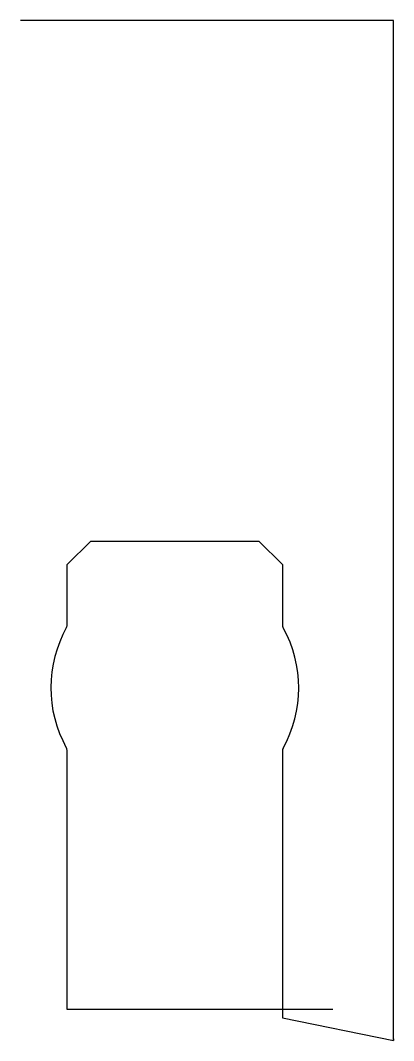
# Model space of a CAD drawing. Header units: metres. Extents: x 0 to 228, y 0 to 624.
import ezdxf

# ---------------------------------------------------------------- set-up
doc = ezdxf.new("R2010")
doc.units = ezdxf.units.M

msp = doc.modelspace()

# ---------------------------------------------------------------- linework, layer by layer
at = {"layer": 'TOOL_0'}
for p, q in [((0.999, 623.888), (-0.001, 623.888)), ((228.006, 623.888), (0.999, 623.888)), ((228.006, 0.999), (228.006, 623.888)), ((28.583, 291.061), (43.022, 305.5)), ((43.022, 305.5), (145.643, 305.5)), ((145.643, 305.5), (160.082, 291.061)), ((28.583, 254.48), (28.583, 291.061)), ((160.082, 291.061), (160.082, 254.48)), ((28.583, 19.001), (28.583, 177.021)), ((160.082, 177.02), (160.082, 19)), ((160.083, 19.001), (28.583, 19.001)), ((160.082, 19), (160.082, 13.923)), ((190.986, 19.001), (160.083, 19.001)), ((160.082, 13.923), (228.006, -0.001)), ((228.006, -0.001), (228.006, 0.999)), ((228.006, 0.999), (228.006, -0.001)), ((228.006, -0.001), (228.006, 0.999)), ((228.006, -0.001), (228.006, -0.001))]:
    msp.add_line(p, q, dxfattribs=at)
for centre, radius, start, end in [((94.476, 215.766), 75.883, 150.83737, 208.913209), ((23.979, 254.556), 4.605, 336.81448, 359.054282), ((164.332, 254.48), 4.25, 180, 208.959026), ((94.189, 215.734), 75.883, 330.83737, 28.913209), ((24.333, 177.021), 4.25, 0, 28.94723), ((164.686, 176.944), 4.605, 156.81448, 179.054282)]:
    msp.add_arc(centre, radius, start, end, dxfattribs=at)

doc.saveas('drawing.dxf')
